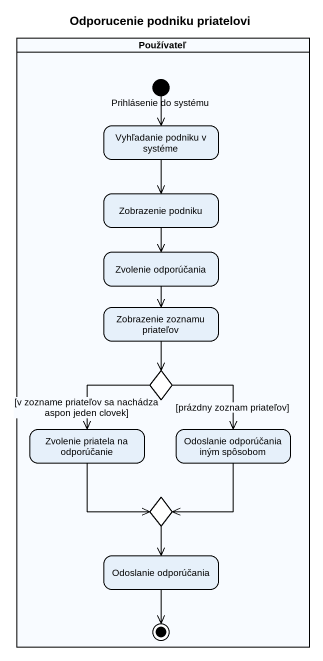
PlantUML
@startuml
title Odporucenie podniku priatelovi
hide empty description
state Používateľ <<partition>> {
  state "Prihlásenie do systému" as Prihlásenie_do_systému <<start>>
  state "Vyhľadanie podniku v systéme" as Vyhľadanie_podniku_v_systéme
  state "Zobrazenie podniku" as Zobrazenie_podniku
  state "Zvolenie odporúčania" as Zvolenie_odporúčania
  state "Zobrazenie zoznamu priateľov" as Zobrazenie_zoznamu_priateľov
  state choice1 <<choice>>
  state "Zvolenie priatela na odporúčanie" as Zvolenie_priatela_na
  state "Odoslanie odporúčania iným spôsobom" as Odoslanie_odporúčania_iným
  state choice2 <<choice>>
  state "Odoslanie odporúčania" as Odoslanie_odporúčania
  Odoslanie_odporúčania --> [*]
}
Prihlásenie_do_systému --> Vyhľadanie_podniku_v_systéme
Vyhľadanie_podniku_v_systéme --> Zobrazenie_podniku
Zobrazenie_podniku --> Zvolenie_odporúčania
Zvolenie_odporúčania --> Zobrazenie_zoznamu_priateľov
Zobrazenie_zoznamu_priateľov --> choice1
choice1 --> Zvolenie_priatela_na : [v zozname priateľov sa nachádza aspon jeden clovek]
choice1 --> Odoslanie_odporúčania_iným : [prázdny zoznam priateľov]
Zvolenie_priatela_na --> choice2
Odoslanie_odporúčania_iným --> choice2
choice2 --> Odoslanie_odporúčania
@enduml
